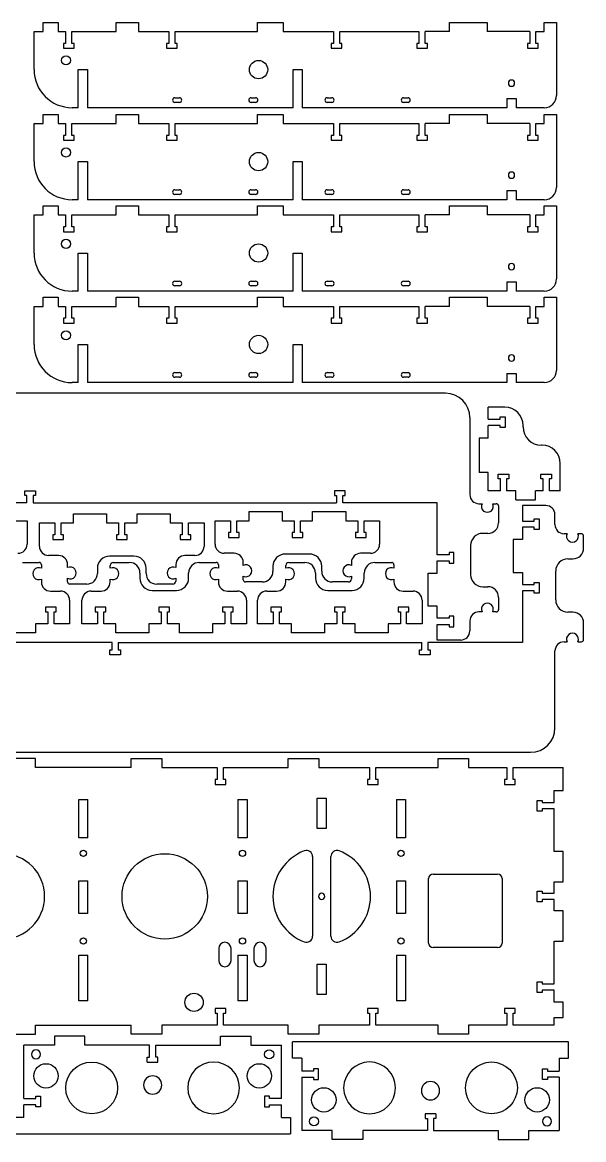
# Model space of a CAD drawing. Header units: millimetres. Extents: x 263 to 1337, y 204 to 952.
# Drawn here: x 969 to 1337, y 214 to 948 of the extents above; entities that cross this region are included whole.
import ezdxf

# ---------------------------------------------------------------- set-up
doc = ezdxf.new("R2010")
doc.units = ezdxf.units.MM
doc.layers.get('0').update_dxf_attribs({"color": 253, "lineweight": 70, "true_color": 0x8faf8f})

msp = doc.modelspace()

# ---------------------------------------------------------------- linework, layer by layer
at = {"color": 38, "lineweight": -3, "true_color": 0x482605}
for p, q in [((982.33, 947.77), (992.08, 947.77)), ((982.33, 941.77), (982.33, 947.77)), ((992.08, 947.77), (992.08, 941.77)), ((1030.18, 947.77), (1044.77, 947.77)), ((1030.18, 941.77), (1030.18, 947.77)), ((1044.77, 947.77), (1044.77, 941.77)), ((1123.05, 947.77), (1139.79, 947.77)), ((1123.05, 941.77), (1123.05, 947.77)), ((1139.79, 947.77), (1139.79, 941.77)), ((1249.02, 947.77), (1273.61, 947.77)), ((1249.02, 941.77), (1249.02, 947.77)), ((1273.61, 947.77), (1273.61, 941.77)), ((1311.17, 947.77), (1319.17, 947.77)), ((1311.17, 941.77), (1311.17, 947.77)), ((1319.17, 947.77), (1319.16, 899.75)), ((976.33, 941.77), (982.33, 941.77)), ((976.33, 916.75), (976.33, 941.77)), ((992.08, 941.77), (997.08, 941.77)), ((997.08, 941.77), (997.08, 933.97)), ((1001.18, 941.77), (1030.18, 941.77)), ((1001.18, 933.97), (1001.18, 941.77)), ((1044.77, 941.77), (1064.77, 941.77)), ((1064.77, 941.77), (1064.77, 933.97)), ((1068.87, 941.77), (1123.05, 941.77)), ((1068.87, 933.97), (1068.87, 941.77)), ((1139.79, 941.77), (1172.85, 941.77)), ((1172.85, 941.77), (1172.85, 933.97)), ((1176.95, 941.77), (1228.92, 941.77)), ((1176.95, 933.97), (1176.95, 941.77)), ((1228.92, 941.77), (1228.92, 933.97)), ((1249.02, 941.77), (1233.02, 941.77)), ((1233.02, 933.97), (1233.02, 941.77)), ((1301.61, 941.77), (1273.61, 941.77)), ((1301.61, 941.77), (1301.61, 933.97)), ((1305.71, 941.77), (1311.17, 941.77)), ((1305.71, 933.97), (1305.71, 941.77)), ((995.63, 933.97), (995.63, 930.77)), ((997.08, 933.97), (995.63, 933.97)), ((1002.63, 933.97), (1001.18, 933.97)), ((1002.63, 930.77), (1002.63, 933.97)), ((1063.32, 933.97), (1063.32, 930.77)), ((1064.77, 933.97), (1063.32, 933.97)), ((1070.32, 933.97), (1068.87, 933.97)), ((1070.32, 930.77), (1070.32, 933.97)), ((1171.4, 933.97), (1171.4, 930.77)), ((1172.85, 933.97), (1171.4, 933.97)), ((1178.4, 933.97), (1176.95, 933.97)), ((1178.4, 930.77), (1178.4, 933.97)), ((1227.47, 933.97), (1227.47, 930.77)), ((1228.92, 933.97), (1227.47, 933.97)), ((1234.47, 933.97), (1233.02, 933.97)), ((1234.47, 930.77), (1234.47, 933.97)), ((1300.16, 933.97), (1300.16, 930.77)), ((1301.61, 933.97), (1300.16, 933.97)), ((1307.16, 933.97), (1305.71, 933.97)), ((1307.16, 930.77), (1307.16, 933.97)), ((995.63, 930.77), (1002.63, 930.77)), ((1063.32, 930.77), (1070.32, 930.77)), ((1171.4, 930.77), (1178.4, 930.77)), ((1227.47, 930.77), (1234.47, 930.77)), ((1300.16, 930.77), (1307.16, 930.77)), ((1005.33, 891.75), (1005.33, 916.77)), ((1005.33, 916.77), (1011.33, 916.77)), ((1011.33, 916.77), (1011.33, 891.75)), ((1146.33, 891.75), (1146.33, 916.77)), ((1146.33, 916.77), (1152.33, 916.77)), ((1152.33, 916.77), (1152.33, 891.75)), ((1068.75, 898.25), (1071.75, 898.25)), ((1071.75, 895.25), (1068.75, 895.25)), ((1118.75, 898.25), (1121.75, 898.25)), ((1121.75, 895.25), (1118.75, 895.25)), ((1168.75, 898.25), (1171.75, 898.25)), ((1171.75, 895.25), (1168.75, 895.25)), ((1218.75, 898.25), (1221.75, 898.25)), ((1221.75, 895.25), (1218.75, 895.25)), ((1286.66, 897.78), (1286.66, 891.75)), ((1286.66, 897.78), (1292.66, 897.78)), ((1292.66, 897.78), (1292.66, 891.75)), ((1005.33, 891.75), (1001.33, 891.75)), ((1146.33, 891.75), (1011.33, 891.75)), ((1286.66, 891.75), (1152.33, 891.75)), ((1311.16, 891.75), (1292.66, 891.75)), ((976.33, 881.36), (982.33, 881.36)), ((976.33, 856.34), (976.33, 881.36)), ((982.33, 887.36), (992.08, 887.36)), ((982.33, 881.36), (982.33, 887.36)), ((992.08, 887.36), (992.08, 881.36)), ((992.08, 881.36), (997.08, 881.36)), ((997.08, 881.36), (997.08, 873.56)), ((1001.18, 881.36), (1030.18, 881.36)), ((1001.18, 873.56), (1001.18, 881.36)), ((1030.18, 887.36), (1044.77, 887.36)), ((1030.18, 881.36), (1030.18, 887.36)), ((1044.77, 887.36), (1044.77, 881.36)), ((1044.77, 881.36), (1064.77, 881.36)), ((1064.77, 881.36), (1064.77, 873.56)), ((1068.87, 881.36), (1123.05, 881.36)), ((1068.87, 873.56), (1068.87, 881.36)), ((1123.05, 887.36), (1139.79, 887.36)), ((1123.05, 881.36), (1123.05, 887.36)), ((1139.79, 887.36), (1139.79, 881.36)), ((1139.79, 881.36), (1172.85, 881.36)), ((1172.85, 881.36), (1172.85, 873.56)), ((1176.95, 881.36), (1228.92, 881.36)), ((1176.95, 873.56), (1176.95, 881.36)), ((1228.92, 881.36), (1228.92, 873.56)), ((1249.02, 881.36), (1233.02, 881.36)), ((1233.02, 873.56), (1233.02, 881.36)), ((1249.02, 887.36), (1273.61, 887.36)), ((1249.02, 881.36), (1249.02, 887.36)), ((1273.61, 887.36), (1273.61, 881.36)), ((1301.61, 881.36), (1273.61, 881.36)), ((1301.61, 881.36), (1301.61, 873.56)), ((1305.71, 881.36), (1311.17, 881.36)), ((1305.71, 873.56), (1305.71, 881.36)), ((1311.17, 887.36), (1319.17, 887.36)), ((1311.17, 881.36), (1311.17, 887.36)), ((1319.17, 887.36), (1319.16, 839.34)), ((995.63, 873.56), (995.63, 870.36)), ((997.08, 873.56), (995.63, 873.56)), ((1002.63, 873.56), (1001.18, 873.56)), ((1002.63, 870.36), (1002.63, 873.56)), ((1063.32, 873.56), (1063.32, 870.36)), ((1064.77, 873.56), (1063.32, 873.56)), ((1070.32, 873.56), (1068.87, 873.56)), ((1070.32, 870.36), (1070.32, 873.56)), ((1171.4, 873.56), (1171.4, 870.36)), ((1172.85, 873.56), (1171.4, 873.56)), ((1178.4, 873.56), (1176.95, 873.56)), ((1178.4, 870.36), (1178.4, 873.56)), ((1227.47, 873.56), (1227.47, 870.36)), ((1228.92, 873.56), (1227.47, 873.56)), ((1234.47, 873.56), (1233.02, 873.56)), ((1234.47, 870.36), (1234.47, 873.56)), ((1300.16, 873.56), (1300.16, 870.36)), ((1301.61, 873.56), (1300.16, 873.56)), ((1307.16, 873.56), (1305.71, 873.56)), ((1307.16, 870.36), (1307.16, 873.56)), ((995.63, 870.36), (1002.63, 870.36)), ((1063.32, 870.36), (1070.32, 870.36)), ((1171.4, 870.36), (1178.4, 870.36)), ((1227.47, 870.36), (1234.47, 870.36)), ((1300.16, 870.36), (1307.16, 870.36)), ((1005.33, 831.34), (1005.33, 856.35)), ((1005.33, 856.35), (1011.33, 856.35)), ((1011.33, 856.35), (1011.33, 831.34)), ((1146.33, 831.34), (1146.33, 856.35)), ((1146.33, 856.35), (1152.33, 856.35)), ((1152.33, 856.35), (1152.33, 831.34)), ((1068.75, 837.84), (1071.75, 837.84)), ((1118.75, 837.84), (1121.75, 837.84)), ((1168.75, 837.84), (1171.75, 837.84)), ((1218.75, 837.84), (1221.75, 837.84)), ((1286.66, 837.36), (1286.66, 831.34)), ((1286.66, 837.36), (1292.66, 837.36)), ((1292.66, 837.36), (1292.66, 831.34)), ((1005.33, 831.34), (1001.33, 831.34)), ((1146.33, 831.34), (1011.33, 831.34)), ((1071.75, 834.84), (1068.75, 834.84)), ((1121.75, 834.84), (1118.75, 834.84)), ((1286.66, 831.34), (1152.33, 831.34)), ((1171.75, 834.84), (1168.75, 834.84)), ((1221.75, 834.84), (1218.75, 834.84)), ((1311.16, 831.34), (1292.66, 831.34)), ((982.33, 827.34), (992.08, 827.34)), ((982.33, 821.34), (982.33, 827.34)), ((992.08, 827.34), (992.08, 821.34)), ((1030.18, 827.34), (1044.77, 827.34)), ((1030.18, 821.34), (1030.18, 827.34)), ((1044.77, 827.34), (1044.77, 821.34)), ((1123.05, 827.34), (1139.79, 827.34)), ((1123.05, 821.34), (1123.05, 827.34)), ((1139.79, 827.34), (1139.79, 821.34)), ((1249.02, 827.34), (1273.61, 827.34)), ((1249.02, 821.34), (1249.02, 827.34)), ((1273.61, 827.34), (1273.61, 821.34)), ((1311.17, 827.34), (1319.17, 827.34)), ((1311.17, 821.34), (1311.17, 827.34)), ((1319.17, 827.34), (1319.16, 779.32)), ((976.33, 821.34), (982.33, 821.34)), ((976.33, 796.32), (976.33, 821.34)), ((992.08, 821.34), (997.08, 821.34)), ((997.08, 821.34), (997.08, 813.54)), ((1001.18, 821.34), (1030.18, 821.34)), ((1001.18, 813.54), (1001.18, 821.34)), ((1044.77, 821.34), (1064.77, 821.34)), ((1064.77, 821.34), (1064.77, 813.54)), ((1068.87, 821.34), (1123.05, 821.34)), ((1068.87, 813.54), (1068.87, 821.34)), ((1139.79, 821.34), (1172.85, 821.34)), ((1172.85, 821.34), (1172.85, 813.54)), ((1176.95, 821.34), (1228.92, 821.34)), ((1176.95, 813.54), (1176.95, 821.34)), ((1228.92, 821.34), (1228.92, 813.54)), ((1249.02, 821.34), (1233.02, 821.34)), ((1233.02, 813.54), (1233.02, 821.34)), ((1301.61, 821.34), (1273.61, 821.34)), ((1301.61, 821.34), (1301.61, 813.54)), ((1305.71, 821.34), (1311.17, 821.34)), ((1305.71, 813.54), (1305.71, 821.34)), ((995.63, 813.54), (995.63, 810.34)), ((997.08, 813.54), (995.63, 813.54)), ((995.63, 810.34), (1002.63, 810.34)), ((1002.63, 813.54), (1001.18, 813.54)), ((1002.63, 810.34), (1002.63, 813.54)), ((1063.32, 813.54), (1063.32, 810.34)), ((1064.77, 813.54), (1063.32, 813.54)), ((1063.32, 810.34), (1070.32, 810.34)), ((1070.32, 813.54), (1068.87, 813.54)), ((1070.32, 810.34), (1070.32, 813.54)), ((1171.4, 813.54), (1171.4, 810.34)), ((1172.85, 813.54), (1171.4, 813.54)), ((1171.4, 810.34), (1178.4, 810.34)), ((1178.4, 813.54), (1176.95, 813.54)), ((1178.4, 810.34), (1178.4, 813.54)), ((1227.47, 813.54), (1227.47, 810.34)), ((1228.92, 813.54), (1227.47, 813.54)), ((1227.47, 810.34), (1234.47, 810.34)), ((1234.47, 813.54), (1233.02, 813.54)), ((1234.47, 810.34), (1234.47, 813.54)), ((1300.16, 813.54), (1300.16, 810.34)), ((1301.61, 813.54), (1300.16, 813.54)), ((1300.16, 810.34), (1307.16, 810.34)), ((1307.16, 813.54), (1305.71, 813.54)), ((1307.16, 810.34), (1307.16, 813.54)), ((1005.33, 771.32), (1005.33, 796.33)), ((1005.33, 796.33), (1011.33, 796.33)), ((1011.33, 796.33), (1011.33, 771.32)), ((1146.33, 771.32), (1146.33, 796.33)), ((1146.33, 796.33), (1152.33, 796.33)), ((1152.33, 796.33), (1152.33, 771.32)), ((1068.75, 777.82), (1071.75, 777.82)), ((1118.75, 777.82), (1121.75, 777.82)), ((1168.75, 777.82), (1171.75, 777.82)), ((1218.75, 777.82), (1221.75, 777.82)), ((1005.33, 771.32), (1001.33, 771.32)), ((1146.33, 771.32), (1011.33, 771.32)), ((1071.75, 774.82), (1068.75, 774.82)), ((1121.75, 774.82), (1118.75, 774.82)), ((1286.66, 771.32), (1152.33, 771.32)), ((1171.75, 774.82), (1168.75, 774.82)), ((1221.75, 774.82), (1218.75, 774.82)), ((1286.66, 777.34), (1286.66, 771.32)), ((1286.66, 777.34), (1292.66, 777.34)), ((1292.66, 777.34), (1292.66, 771.32)), ((1311.16, 771.32), (1292.66, 771.32)), ((982.33, 767.32), (992.08, 767.32)), ((982.33, 761.32), (982.33, 767.32)), ((992.08, 767.32), (992.08, 761.32)), ((1030.18, 767.32), (1044.77, 767.32)), ((1030.18, 761.32), (1030.18, 767.32)), ((1044.77, 767.32), (1044.77, 761.32)), ((1123.05, 767.32), (1139.79, 767.32)), ((1123.05, 761.32), (1123.05, 767.32)), ((1139.79, 767.32), (1139.79, 761.32)), ((1249.02, 767.32), (1273.61, 767.32)), ((1249.02, 761.32), (1249.02, 767.32)), ((1273.61, 767.32), (1273.61, 761.32)), ((1311.17, 767.32), (1319.17, 767.32)), ((1311.17, 761.32), (1311.17, 767.32)), ((1319.17, 767.32), (1319.16, 719.3)), ((976.33, 761.32), (982.33, 761.32)), ((976.33, 736.3), (976.33, 761.32)), ((992.08, 761.32), (997.08, 761.32)), ((997.08, 761.32), (997.08, 753.52)), ((1001.18, 761.32), (1030.18, 761.32)), ((1001.18, 753.52), (1001.18, 761.32)), ((1044.77, 761.32), (1064.77, 761.32)), ((1064.77, 761.32), (1064.77, 753.52)), ((1068.87, 761.32), (1123.05, 761.32)), ((1068.87, 753.52), (1068.87, 761.32)), ((1139.79, 761.32), (1172.85, 761.32)), ((1172.85, 761.32), (1172.85, 753.52)), ((1176.95, 761.32), (1228.92, 761.32)), ((1176.95, 753.52), (1176.95, 761.32)), ((1228.92, 761.32), (1228.92, 753.52)), ((1249.02, 761.32), (1233.02, 761.32)), ((1233.02, 753.52), (1233.02, 761.32)), ((1301.61, 761.32), (1273.61, 761.32)), ((1301.61, 761.32), (1301.61, 753.52)), ((1305.71, 761.32), (1311.17, 761.32)), ((1305.71, 753.52), (1305.71, 761.32)), ((995.63, 753.52), (995.63, 750.32)), ((997.08, 753.52), (995.63, 753.52)), ((995.63, 750.32), (1002.63, 750.32)), ((1002.63, 753.52), (1001.18, 753.52)), ((1002.63, 750.32), (1002.63, 753.52)), ((1063.32, 753.52), (1063.32, 750.32)), ((1064.77, 753.52), (1063.32, 753.52)), ((1063.32, 750.32), (1070.32, 750.32)), ((1070.32, 753.52), (1068.87, 753.52)), ((1070.32, 750.32), (1070.32, 753.52)), ((1171.4, 753.52), (1171.4, 750.32)), ((1172.85, 753.52), (1171.4, 753.52)), ((1171.4, 750.32), (1178.4, 750.32)), ((1178.4, 753.52), (1176.95, 753.52)), ((1178.4, 750.32), (1178.4, 753.52)), ((1227.47, 753.52), (1227.47, 750.32)), ((1228.92, 753.52), (1227.47, 753.52)), ((1227.47, 750.32), (1234.47, 750.32)), ((1234.47, 753.52), (1233.02, 753.52)), ((1234.47, 750.32), (1234.47, 753.52)), ((1300.16, 753.52), (1300.16, 750.32)), ((1301.61, 753.52), (1300.16, 753.52)), ((1300.16, 750.32), (1307.16, 750.32)), ((1307.16, 753.52), (1305.71, 753.52)), ((1307.16, 750.32), (1307.16, 753.52)), ((1005.33, 711.3), (1005.33, 736.31)), ((1005.33, 736.31), (1011.33, 736.31)), ((1011.33, 736.31), (1011.33, 711.3)), ((1146.33, 711.3), (1146.33, 736.31)), ((1146.33, 736.31), (1152.33, 736.31)), ((1152.33, 736.31), (1152.33, 711.3)), ((1068.75, 717.8), (1071.75, 717.8)), ((1071.75, 714.8), (1068.75, 714.8)), ((1118.75, 717.8), (1121.75, 717.8)), ((1121.75, 714.8), (1118.75, 714.8)), ((1168.75, 717.8), (1171.75, 717.8)), ((1171.75, 714.8), (1168.75, 714.8)), ((1218.75, 717.8), (1221.75, 717.8)), ((1221.75, 714.8), (1218.75, 714.8)), ((1286.66, 717.33), (1286.66, 711.3)), ((1286.66, 717.33), (1292.66, 717.33)), ((1292.66, 717.33), (1292.66, 711.3)), ((1005.33, 711.3), (1001.33, 711.3)), ((1146.33, 711.3), (1011.33, 711.3)), ((1286.66, 711.3), (1152.33, 711.3)), ((1311.16, 711.3), (1292.66, 711.3)), ((1285.24, 695.2), (1274.41, 695.2)), ((1274.41, 687.25), (1274.41, 695.2)), ((1274.41, 687.25), (1282.21, 687.25)), ((1282.21, 683.15), (1274.41, 683.15)), ((1274.41, 674.77), (1274.41, 683.15)), ((1282.21, 687.25), (1282.21, 688.7)), ((1282.21, 688.7), (1285.41, 688.7)), ((1282.21, 681.7), (1282.21, 683.15)), ((1285.41, 688.7), (1285.41, 681.7)), ((1297.24, 682.2), (1297.24, 683.2)), ((1285.41, 681.7), (1282.21, 681.7)), ((1274.41, 674.77), (1268.41, 674.77)), ((1268.41, 674.77), (1268.41, 652.2)), ((1309.69, 670.2), (1309.24, 670.2)), ((1321.69, 640.2), (1321.69, 658.2)), ((1274.41, 652.2), (1268.41, 652.2)), ((1274.41, 640.2), (1274.41, 652.2)), ((1280.91, 648), (1280.91, 651.2)), ((1280.91, 651.2), (1287.91, 651.2)), ((1282.36, 648), (1280.91, 648)), ((1282.36, 640.2), (1282.36, 648)), ((1287.91, 648), (1286.46, 648)), ((1286.46, 648), (1286.46, 640.2)), ((1287.91, 651.2), (1287.91, 648)), ((1308.91, 648), (1308.91, 651.2)), ((1308.91, 651.2), (1315.91, 651.2)), ((1310.36, 648), (1308.91, 648)), ((1310.36, 640.2), (1310.36, 648)), ((1315.91, 648), (1314.46, 648)), ((1314.46, 648), (1314.46, 640.2)), ((1315.91, 651.2), (1315.91, 648)), ((1282.36, 640.2), (1274.41, 640.2)), ((1292.46, 640.2), (1286.46, 640.2)), ((1292.46, 634.2), (1292.46, 640.2)), ((1305.36, 634.2), (1305.36, 640.2)), ((1310.36, 640.2), (1305.36, 640.2)), ((1321.69, 640.2), (1314.46, 640.2)), ((1292.46, 634.2), (1305.36, 634.2)), ((1002.17, 625.2), (1023.84, 625.2)), ((1002.17, 619.2), (1002.17, 625.2)), ((1023.84, 625.2), (1023.84, 619.2)), ((1043.94, 625.2), (1065.61, 625.2)), ((1043.94, 619.2), (1043.94, 625.2)), ((1065.61, 625.2), (1065.61, 619.2)), ((1117.4, 626.63), (1139.07, 626.63)), ((1117.4, 620.63), (1117.4, 626.63)), ((1139.07, 626.63), (1139.07, 620.63)), ((1159.17, 626.63), (1180.84, 626.63)), ((1159.17, 620.63), (1159.17, 626.63)), ((1180.84, 626.63), (1180.84, 620.63)), ((961.58, 620.63), (971.76, 620.63)), ((971.76, 620.63), (971.76, 605.2)), ((979.89, 619.2), (990.07, 619.2)), ((979.89, 603.77), (979.89, 619.2)), ((990.07, 619.2), (990.07, 611.4)), ((994.17, 619.2), (1002.17, 619.2)), ((994.17, 611.4), (994.17, 619.2)), ((1023.84, 619.2), (1031.84, 619.2)), ((1031.84, 619.2), (1031.84, 611.4)), ((1035.94, 619.2), (1043.94, 619.2)), ((1035.94, 611.4), (1035.94, 619.2)), ((1065.61, 619.2), (1073.61, 619.2)), ((1073.61, 619.2), (1073.61, 611.4)), ((1077.71, 619.2), (1087.89, 619.2)), ((1077.71, 611.4), (1077.71, 619.2)), ((1087.89, 619.2), (1087.89, 603.77)), ((1095.12, 620.63), (1105.3, 620.63)), ((1095.12, 605.2), (1095.12, 620.63)), ((1105.3, 620.63), (1105.3, 612.83)), ((1109.4, 620.63), (1117.4, 620.63)), ((1109.4, 612.83), (1109.4, 620.63)), ((1139.07, 620.63), (1147.07, 620.63)), ((1147.07, 620.63), (1147.07, 612.83)), ((1151.17, 620.63), (1159.17, 620.63)), ((1151.17, 612.83), (1151.17, 620.63)), ((1180.84, 620.63), (1188.84, 620.63)), ((1188.84, 620.63), (1188.84, 612.83)), ((1192.94, 620.63), (1203.12, 620.63)), ((1192.94, 612.83), (1192.94, 620.63)), ((1203.12, 620.63), (1203.12, 605.2)), ((988.62, 611.4), (988.62, 608.2)), ((990.07, 611.4), (988.62, 611.4)), ((995.62, 611.4), (994.17, 611.4)), ((995.62, 608.2), (995.62, 611.4)), ((1030.39, 611.4), (1030.39, 608.2)), ((1031.84, 611.4), (1030.39, 611.4)), ((1037.39, 611.4), (1035.94, 611.4)), ((1037.39, 608.2), (1037.39, 611.4)), ((1072.16, 611.4), (1072.16, 608.2)), ((1073.61, 611.4), (1072.16, 611.4)), ((1079.16, 611.4), (1077.71, 611.4)), ((1079.16, 608.2), (1079.16, 611.4)), ((1103.85, 612.83), (1103.85, 609.63)), ((1105.3, 612.83), (1103.85, 612.83)), ((1103.85, 609.63), (1110.85, 609.63)), ((1110.85, 612.83), (1109.4, 612.83)), ((1110.85, 609.63), (1110.85, 612.83)), ((1145.62, 612.83), (1145.62, 609.63)), ((1147.07, 612.83), (1145.62, 612.83)), ((1145.62, 609.63), (1152.62, 609.63)), ((1152.62, 612.83), (1151.17, 612.83)), ((1152.62, 609.63), (1152.62, 612.83)), ((1187.39, 612.83), (1187.39, 609.63)), ((1188.84, 612.83), (1187.39, 612.83)), ((1187.39, 609.63), (1194.39, 609.63)), ((1194.39, 612.83), (1192.94, 612.83)), ((1194.39, 609.63), (1194.39, 612.83)), ((988.62, 608.2), (995.62, 608.2)), ((1030.39, 608.2), (1037.39, 608.2)), ((1072.16, 608.2), (1079.16, 608.2)), ((992.39, 597.77), (985.89, 597.77)), ((1041.89, 597.27), (1025.89, 597.27)), ((1081.89, 597.77), (1075.39, 597.77)), ((1107.62, 599.2), (1101.12, 599.2)), ((1157.12, 598.7), (1141.12, 598.7)), ((1197.12, 599.2), (1190.62, 599.2)), ((968.66, 593.19), (979.66, 593.19)), ((981.16, 591.69), (981.16, 589.35)), ((998.39, 589.81), (998.39, 591.77)), ((1017.89, 589.27), (1017.89, 585.95)), ((1026.29, 589.35), (1026.29, 591.19)), ((1028.29, 593.19), (1038.79, 593.19)), ((1049.89, 585.95), (1049.89, 589.27)), ((1069.39, 591.77), (1069.39, 589.81)), ((1084.79, 593.19), (1095.79, 593.19)), ((1097.29, 591.69), (1097.29, 589.35)), ((1113.62, 591.24), (1113.62, 593.2)), ((1133.12, 590.7), (1133.12, 587.38)), ((1141.52, 589.35), (1141.52, 591.19)), ((1143.52, 593.19), (1154.02, 593.19)), ((1165.12, 587.38), (1165.12, 590.7)), ((1184.62, 593.2), (1184.62, 591.24)), ((1200.02, 593.19), (1211.02, 593.19)), ((1212.52, 591.69), (1212.52, 589.35)), ((981.16, 582.32), (981.16, 580.37)), ((998.39, 580.45), (998.39, 582.78)), ((1026.29, 580.37), (1026.29, 582.32)), ((1045.79, 586.19), (1045.79, 582.87)), ((1069.39, 582.78), (1069.39, 580.95)), ((1077.79, 582.87), (1077.79, 586.19)), ((1097.29, 582.32), (1097.29, 580.37)), ((1113.62, 581.88), (1113.62, 584.21)), ((1126.12, 580.38), (1115.12, 580.38)), ((1141.52, 580.37), (1141.52, 582.32)), ((1161.02, 586.19), (1161.02, 582.87)), ((1182.62, 580.38), (1172.12, 580.38)), ((1184.62, 584.21), (1184.62, 582.38)), ((1193.02, 582.87), (1193.02, 586.19)), ((1212.52, 582.32), (1212.52, 580.37)), ((987.16, 574.37), (993.66, 574.37)), ((1010.89, 578.95), (999.89, 578.95)), ((1013.79, 574.37), (1020.29, 574.37)), ((1053.79, 574.87), (1069.79, 574.87)), ((1067.39, 578.95), (1056.89, 578.95)), ((1103.29, 574.37), (1109.79, 574.37)), ((1129.02, 574.37), (1135.52, 574.37)), ((1169.02, 574.87), (1185.02, 574.87)), ((1218.52, 574.37), (1225.02, 574.37)), ((999.66, 568.37), (999.66, 552.94)), ((1007.79, 552.94), (1007.79, 568.37)), ((1115.79, 568.37), (1115.79, 552.94)), ((1123.02, 552.94), (1123.02, 568.37)), ((1231.02, 568.37), (1231.02, 552.94)), ((983.93, 563.94), (983.93, 560.74)), ((990.93, 563.94), (983.93, 563.94)), ((983.93, 560.74), (985.38, 560.74)), ((985.38, 560.74), (985.38, 552.94)), ((989.48, 560.74), (990.93, 560.74)), ((989.48, 552.94), (989.48, 560.74)), ((990.93, 560.74), (990.93, 563.94)), ((1016.52, 563.94), (1016.52, 560.74)), ((1023.52, 563.94), (1016.52, 563.94)), ((1016.52, 560.74), (1017.97, 560.74)), ((1017.97, 560.74), (1017.97, 552.94)), ((1022.07, 560.74), (1023.52, 560.74)), ((1022.07, 552.94), (1022.07, 560.74)), ((1023.52, 560.74), (1023.52, 563.94)), ((1058.29, 563.94), (1058.29, 560.74)), ((1065.29, 563.94), (1058.29, 563.94)), ((1058.29, 560.74), (1059.74, 560.74)), ((1059.74, 560.74), (1059.74, 552.94)), ((1063.84, 560.74), (1065.29, 560.74)), ((1063.84, 552.94), (1063.84, 560.74)), ((1065.29, 560.74), (1065.29, 563.94)), ((1100.06, 563.94), (1100.06, 560.74)), ((1107.06, 563.94), (1100.06, 563.94)), ((1100.06, 560.74), (1101.51, 560.74)), ((1101.51, 560.74), (1101.51, 552.94)), ((1105.61, 560.74), (1107.06, 560.74)), ((1105.61, 552.94), (1105.61, 560.74)), ((1107.06, 560.74), (1107.06, 563.94)), ((1131.75, 563.94), (1131.75, 560.74)), ((1138.75, 563.94), (1131.75, 563.94)), ((1131.75, 560.74), (1133.2, 560.74)), ((1133.2, 560.74), (1133.2, 552.94)), ((1137.3, 560.74), (1138.75, 560.74)), ((1137.3, 552.94), (1137.3, 560.74)), ((1138.75, 560.74), (1138.75, 563.94)), ((1173.52, 563.94), (1173.52, 560.74)), ((1180.52, 563.94), (1173.52, 563.94)), ((1173.52, 560.74), (1174.97, 560.74)), ((1174.97, 560.74), (1174.97, 552.94)), ((1179.07, 560.74), (1180.52, 560.74)), ((1179.07, 552.94), (1179.07, 560.74)), ((1180.52, 560.74), (1180.52, 563.94)), ((1215.29, 563.94), (1215.29, 560.74)), ((1222.29, 563.94), (1215.29, 563.94)), ((1215.29, 560.74), (1216.74, 560.74)), ((1216.74, 560.74), (1216.74, 552.94)), ((1220.84, 560.74), (1222.29, 560.74)), ((1220.84, 552.94), (1220.84, 560.74)), ((1222.29, 560.74), (1222.29, 563.94)), ((977.38, 552.94), (977.38, 546.94)), ((985.38, 552.94), (977.38, 552.94)), ((999.66, 552.94), (989.48, 552.94)), ((1017.97, 552.94), (1007.79, 552.94)), ((1030.07, 552.94), (1022.07, 552.94)), ((1030.07, 546.94), (1030.07, 552.94)), ((1051.74, 552.94), (1051.74, 546.94)), ((1059.74, 552.94), (1051.74, 552.94)), ((1071.84, 552.94), (1063.84, 552.94)), ((1071.84, 546.94), (1071.84, 552.94)), ((1093.51, 552.94), (1093.51, 546.94)), ((1101.51, 552.94), (1093.51, 552.94)), ((1115.79, 552.94), (1105.61, 552.94)), ((1133.2, 552.94), (1123.02, 552.94)), ((1145.3, 552.94), (1137.3, 552.94)), ((1145.3, 546.94), (1145.3, 552.94)), ((1166.97, 552.94), (1166.97, 546.94)), ((1174.97, 552.94), (1166.97, 552.94)), ((1187.07, 552.94), (1179.07, 552.94)), ((1187.07, 546.94), (1187.07, 552.94)), ((1208.74, 552.94), (1208.74, 546.94)), ((1216.74, 552.94), (1208.74, 552.94)), ((1231.02, 552.94), (1220.84, 552.94)), ((977.38, 546.94), (955.71, 546.94)), ((1051.74, 546.94), (1030.07, 546.94)), ((1093.51, 546.94), (1071.84, 546.94)), ((1166.97, 546.94), (1145.3, 546.94)), ((1208.74, 546.94), (1187.07, 546.94)), ((989.65, 282.24), (989.65, 276.24)), ((1009.65, 282.24), (989.65, 282.24)), ((1009.65, 276.24), (1009.65, 282.24)), ((1098.65, 282.24), (1118.65, 282.24)), ((1098.65, 276.24), (1098.65, 282.24)), ((1118.65, 282.24), (1118.65, 276.24)), ((989.65, 276.24), (969.65, 276.24)), ((969.65, 241.31), (969.65, 276.24)), ((1052.1, 276.24), (1009.65, 276.24)), ((1052.1, 268.44), (1052.1, 276.24)), ((1056.2, 276.24), (1098.65, 276.24)), ((1056.2, 268.44), (1056.2, 276.24)), ((1118.65, 276.24), (1138.65, 276.24)), ((1138.65, 241.31), (1138.65, 276.24)), ((1327, 278.48), (1146, 278.48)), ((1146, 267.75), (1146, 278.48)), ((1327, 267.75), (1327, 278.48)), ((1050.65, 265.24), (1050.65, 268.44)), ((1050.65, 268.44), (1052.1, 268.44)), ((1050.65, 265.24), (1057.65, 265.24)), ((1057.65, 268.44), (1056.2, 268.44)), ((1057.65, 265.24), (1057.65, 268.44)), ((1152, 267.75), (1146, 267.75)), ((1152, 267.75), (1152, 259.3)), ((1321, 267.75), (1327, 267.75)), ((1321, 267.75), (1321, 259.3)), ((1159.8, 259.3), (1152, 259.3)), ((1159.8, 260.75), (1159.8, 259.3)), ((1163, 260.75), (1159.8, 260.75)), ((1163, 253.75), (1163, 260.75)), ((1310, 260.75), (1313.2, 260.75)), ((1310, 253.75), (1310, 260.75)), ((1313.2, 260.75), (1313.2, 259.3)), ((1313.2, 259.3), (1321, 259.3)), ((1152, 255.2), (1159.8, 255.2)), ((1152, 255.2), (1152, 220.27)), ((1159.8, 255.2), (1159.8, 253.75)), ((1159.8, 253.75), (1163, 253.75)), ((1313.2, 253.75), (1310, 253.75)), ((1313.2, 255.2), (1313.2, 253.75)), ((1321, 255.2), (1313.2, 255.2)), ((1321, 255.2), (1321, 220.27)), ((977.45, 242.76), (980.65, 242.76)), ((977.45, 241.31), (977.45, 242.76)), ((980.65, 242.76), (980.65, 235.76)), ((1127.65, 242.76), (1127.65, 235.76)), ((1130.85, 242.76), (1127.65, 242.76)), ((1130.85, 241.31), (1130.85, 242.76)), ((969.65, 241.31), (977.45, 241.31)), ((977.45, 237.21), (969.65, 237.21)), ((969.65, 228.76), (969.65, 237.21)), ((977.45, 235.76), (977.45, 237.21)), ((980.65, 235.76), (977.45, 235.76)), ((1127.65, 235.76), (1130.85, 235.76)), ((1138.65, 241.31), (1130.85, 241.31)), ((1130.85, 237.21), (1138.65, 237.21)), ((1130.85, 235.76), (1130.85, 237.21)), ((1138.65, 228.76), (1138.65, 237.21)), ((969.65, 228.76), (963.65, 228.76)), ((1138.65, 228.76), (1144.65, 228.76)), ((1144.65, 228.76), (1144.65, 218.03)), ((1233, 231.27), (1233, 228.07)), ((1240, 231.27), (1233, 231.27)), ((1233, 228.07), (1234.45, 228.07)), ((1234.45, 228.07), (1234.45, 220.27)), ((1240, 228.07), (1238.55, 228.07)), ((1238.55, 228.07), (1238.55, 220.27)), ((1240, 231.27), (1240, 228.07)), ((1172, 220.27), (1152, 220.27)), ((1172, 214.27), (1172, 220.27)), ((1192, 220.27), (1192, 214.27)), ((1234.45, 220.27), (1192, 220.27)), ((1238.55, 220.27), (1281, 220.27)), ((1281, 220.27), (1281, 214.27)), ((1301, 214.27), (1301, 220.27)), ((1301, 220.27), (1321, 220.27)), ((963.65, 218.03), (1144.65, 218.03)), ((1192, 214.27), (1172, 214.27)), ((1281, 214.27), (1301, 214.27))]:
    msp.add_line(p, q, dxfattribs=at)
at = {"color": 58, "lineweight": -3, "true_color": 0x484805}
for p, q in [((1246.32, 704.26), (701.1, 704.26)), ((1262.32, 688.26), (1262.32, 637.76)), ((970.21, 639.16), (970.21, 640.26)), ((970.21, 640.26), (977.21, 640.26)), ((970.21, 637.06), (970.21, 639.16)), ((977.21, 640.26), (977.21, 637.06)), ((1173.41, 640.26), (1173.41, 637.06)), ((1180.41, 640.26), (1173.41, 640.26)), ((1180.41, 637.06), (1180.41, 640.26)), ((971.66, 632.26), (772.56, 632.26)), ((971.66, 637.06), (970.21, 637.06)), ((971.66, 632.26), (971.66, 637.06)), ((977.21, 637.06), (975.76, 637.06)), ((975.76, 637.06), (975.76, 632.26)), ((975.76, 632.26), (1174.86, 632.26)), ((1173.41, 637.06), (1174.86, 637.06)), ((1174.86, 637.06), (1174.86, 632.26)), ((1178.96, 637.06), (1180.41, 637.06)), ((1178.96, 632.26), (1178.96, 637.06)), ((1240.92, 632.26), (1178.96, 632.26)), ((1240.92, 598.31), (1240.92, 632.26)), ((1268.32, 631.76), (1270.3, 631.76)), ((1277.33, 631.76), (1279.64, 631.76)), ((1281.14, 630.26), (1281.14, 619.29)), ((1312.18, 630.58), (1296.78, 630.58)), ((1296.78, 630.58), (1296.78, 620.4)), ((1318.18, 618.08), (1318.18, 624.58)), ((1296.78, 620.4), (1304.58, 620.4)), ((1304.58, 616.3), (1296.78, 616.3)), ((1296.78, 616.3), (1296.78, 608.3)), ((1304.58, 620.4), (1304.58, 621.85)), ((1304.58, 621.85), (1307.78, 621.85)), ((1304.58, 614.85), (1304.58, 616.3)), ((1307.78, 621.85), (1307.78, 614.85)), ((1274.14, 612.29), (1270.81, 612.29)), ((1307.78, 614.85), (1304.58, 614.85)), ((1326.16, 612.08), (1324.18, 612.08)), ((1335.5, 612.08), (1333.2, 612.08)), ((1337, 602.58), (1337, 610.58)), ((1262.81, 604.29), (1262.81, 585.26)), ((1296.78, 608.3), (1290.78, 608.3)), ((1290.78, 608.3), (1290.78, 586.63)), ((1240.91, 594.21), (1248.71, 594.21)), ((1240.91, 586.21), (1240.91, 594.21)), ((1248.71, 598.31), (1240.92, 598.31)), ((1248.71, 599.76), (1248.71, 598.31)), ((1251.91, 599.76), (1248.71, 599.76)), ((1248.71, 594.21), (1248.71, 592.76)), ((1251.91, 592.76), (1251.91, 599.76)), ((1326.68, 595.58), (1330, 595.58)), ((1248.71, 592.76), (1251.91, 592.76)), ((1318.68, 568.55), (1318.68, 587.58)), ((1234.91, 586.21), (1240.91, 586.21)), ((1234.91, 564.54), (1234.91, 586.21)), ((1290.78, 586.63), (1296.78, 586.63)), ((1296.78, 586.63), (1296.78, 578.63)), ((1304.58, 578.63), (1304.58, 580.08)), ((1304.58, 580.08), (1307.78, 580.08)), ((1307.78, 580.08), (1307.78, 573.08)), ((1270.81, 577.26), (1274.14, 577.26)), ((1296.78, 578.63), (1304.58, 578.63)), ((1304.58, 574.53), (1296.78, 574.53)), ((1296.78, 574.53), (1296.78, 540.58)), ((1304.58, 573.08), (1304.58, 574.53)), ((1307.78, 573.08), (1304.58, 573.08)), ((1281.14, 570.26), (1281.14, 562.26)), ((1240.91, 564.54), (1234.91, 564.54)), ((1240.91, 556.54), (1240.91, 564.54)), ((1248.71, 557.99), (1248.71, 556.54)), ((1251.91, 557.99), (1248.71, 557.99)), ((1251.91, 550.99), (1251.91, 557.99)), ((1270.3, 560.76), (1268.32, 560.76)), ((1279.64, 560.76), (1277.33, 560.76)), ((1330, 560.55), (1326.68, 560.55)), ((1248.71, 556.54), (1240.91, 556.54)), ((1240.91, 552.44), (1248.71, 552.44)), ((1240.91, 542.26), (1240.91, 552.44)), ((1248.71, 552.44), (1248.71, 550.99)), ((1248.71, 550.99), (1251.91, 550.99)), ((1262.32, 554.76), (1262.32, 548.26)), ((1337, 542.58), (1337, 553.55)), ((1027.52, 540.58), (828.42, 540.58)), ((1026.07, 532.58), (1026.07, 535.78)), ((1026.07, 535.78), (1027.52, 535.78)), ((1027.52, 535.78), (1027.52, 540.58)), ((1031.62, 540.58), (1230.72, 540.58)), ((1031.62, 540.58), (1031.62, 535.78)), ((1031.62, 535.78), (1033.07, 535.78)), ((1033.07, 535.78), (1033.07, 533.68)), ((1229.27, 532.58), (1229.27, 535.78)), ((1229.27, 535.78), (1230.72, 535.78)), ((1230.72, 535.78), (1230.72, 540.58)), ((1296.78, 540.58), (1234.82, 540.58)), ((1234.82, 540.58), (1234.82, 535.78)), ((1234.82, 535.78), (1236.27, 535.78)), ((1236.27, 535.78), (1236.27, 532.58)), ((1256.32, 542.26), (1240.91, 542.26)), ((1324.18, 541.08), (1326.16, 541.08)), ((1333.2, 541.08), (1335.5, 541.08)), ((1033.07, 532.58), (1026.07, 532.58)), ((1033.07, 533.68), (1033.07, 532.58)), ((1236.27, 532.58), (1229.27, 532.58)), ((1318.18, 484.58), (1318.18, 535.08)), ((756.96, 468.58), (1302.18, 468.58)), ((977.3, 464.48), (957.3, 464.48)), ((977.3, 458.48), (977.3, 464.48)), ((1040.1, 464.48), (1060.1, 464.48)), ((1040.1, 458.48), (1040.1, 464.48)), ((1060.1, 464.48), (1060.1, 458.48)), ((1143.12, 464.48), (1163.12, 464.48)), ((1143.12, 458.48), (1143.12, 464.48)), ((1163.12, 464.48), (1163.12, 458.48)), ((1241.54, 464.48), (1261.54, 464.48)), ((1241.54, 458.48), (1241.54, 464.48)), ((1261.54, 464.48), (1261.54, 458.48)), ((1040.1, 458.48), (977.3, 458.48)), ((1060.1, 458.48), (1096.55, 458.48)), ((1096.55, 458.48), (1096.55, 450.68)), ((1100.65, 458.48), (1143.12, 458.48)), ((1100.65, 450.68), (1100.65, 458.48)), ((1163.12, 458.48), (1196.55, 458.48)), ((1196.55, 458.48), (1196.55, 450.68)), ((1200.65, 458.48), (1241.54, 458.48)), ((1200.65, 450.68), (1200.65, 458.48)), ((1261.54, 458.48), (1286.55, 458.48)), ((1286.55, 458.48), (1286.55, 450.68)), ((1290.65, 458.48), (1323.59, 458.48)), ((1290.65, 450.68), (1290.65, 458.48)), ((1323.59, 443.48), (1323.59, 458.48)), ((1095.1, 450.68), (1095.1, 447.48)), ((1096.55, 450.68), (1095.1, 450.68)), ((1095.1, 447.48), (1102.1, 447.48)), ((1102.1, 450.68), (1100.65, 450.68)), ((1102.1, 447.48), (1102.1, 450.68)), ((1195.1, 450.68), (1195.1, 447.48)), ((1196.55, 450.68), (1195.1, 450.68)), ((1195.1, 447.48), (1202.1, 447.48)), ((1202.1, 450.68), (1200.65, 450.68)), ((1202.1, 447.48), (1202.1, 450.68)), ((1285.1, 450.68), (1285.1, 447.48)), ((1286.55, 450.68), (1285.1, 450.68)), ((1285.1, 447.48), (1292.1, 447.48)), ((1292.1, 450.68), (1290.65, 450.68)), ((1292.1, 447.48), (1292.1, 450.68)), ((1317.59, 435.6), (1317.59, 443.48)), ((1317.59, 443.48), (1323.59, 443.48)), ((1005.7, 412.48), (1005.7, 437.48)), ((1005.7, 437.48), (1011.7, 437.48)), ((1011.7, 412.48), (1011.7, 437.48)), ((1110.1, 437.48), (1116.1, 437.48)), ((1110.1, 437.48), (1110.1, 412.48)), ((1116.1, 437.48), (1116.1, 412.48)), ((1162.12, 418.48), (1162.12, 438.48)), ((1162.12, 438.48), (1168.12, 438.48)), ((1168.12, 438.48), (1168.12, 418.48)), ((1214.12, 437.48), (1220.12, 437.48)), ((1214.12, 437.48), (1214.12, 412.48)), ((1220.12, 437.48), (1220.12, 412.48)), ((1306.6, 436.96), (1309.79, 436.99)), ((1306.6, 429.97), (1306.6, 436.96)), ((1309.79, 436.99), (1309.8, 435.54)), ((1309.8, 435.54), (1317.59, 435.6)), ((1309.8, 429.97), (1306.6, 429.97)), ((1317.59, 431.42), (1309.8, 431.42)), ((1309.8, 431.42), (1309.8, 429.97)), ((1317.6, 403.48), (1317.59, 431.42)), ((1168.12, 418.48), (1162.12, 418.48)), ((1011.7, 412.48), (1005.7, 412.48)), ((1116.1, 412.48), (1110.1, 412.48)), ((1220.12, 412.48), (1214.12, 412.48)), ((1323.6, 403.48), (1317.6, 403.48)), ((1323.6, 383.48), (1323.6, 403.48)), ((1159.12, 400.13), (1159.12, 347.83)), ((1171.12, 347.83), (1171.12, 400.13)), ((1005.7, 362.76), (1005.7, 384.2)), ((1005.7, 384.2), (1011.7, 384.2)), ((1011.7, 362.76), (1011.7, 384.2)), ((1110.1, 384.2), (1116.1, 384.2)), ((1110.1, 384.2), (1110.1, 362.76)), ((1116.1, 384.2), (1116.1, 362.76)), ((1214.12, 384.2), (1220.12, 384.2)), ((1214.12, 384.2), (1214.12, 362.76)), ((1220.12, 384.2), (1220.12, 362.76)), ((1235.24, 343.34), (1235.24, 385.64)), ((1238.24, 388.64), (1280.54, 388.64)), ((1283.54, 385.64), (1283.54, 343.34)), ((1317.6, 376.1), (1317.6, 383.48)), ((1317.6, 383.48), (1323.6, 383.48)), ((1306.6, 377.46), (1309.79, 377.49)), ((1306.6, 370.47), (1306.6, 377.46)), ((1309.79, 377.49), (1309.8, 376.04)), ((1309.8, 376.04), (1317.6, 376.1)), ((1309.8, 370.47), (1306.6, 370.47)), ((1317.6, 371.92), (1309.8, 371.92)), ((1309.8, 371.92), (1309.8, 370.47)), ((1317.6, 364.48), (1317.6, 371.92)), ((1011.7, 362.76), (1005.7, 362.76)), ((1116.1, 362.76), (1110.1, 362.76)), ((1220.12, 362.76), (1214.12, 362.76)), ((1323.6, 364.48), (1317.6, 364.48)), ((1323.6, 344.48), (1323.6, 364.48)), ((1097.6, 339.82), (1097.6, 331.82)), ((1105.6, 331.82), (1105.6, 339.82)), ((1120.6, 339.82), (1120.6, 331.82)), ((1128.6, 331.82), (1128.6, 339.82)), ((1280.54, 340.34), (1238.24, 340.34)), ((1317.61, 316.6), (1317.6, 344.48)), ((1317.6, 344.48), (1323.6, 344.48)), ((1005.7, 305.48), (1005.7, 335.48)), ((1005.7, 335.48), (1011.7, 335.48)), ((1011.7, 305.48), (1011.7, 335.48)), ((1110.1, 335.48), (1116.1, 335.48)), ((1110.1, 335.48), (1110.1, 305.48)), ((1116.1, 335.48), (1116.1, 305.48)), ((1214.12, 335.48), (1220.12, 335.48)), ((1214.12, 335.48), (1214.12, 305.48)), ((1220.12, 335.48), (1220.12, 305.48)), ((1162.12, 309.48), (1162.12, 329.48)), ((1162.12, 329.48), (1168.12, 329.48)), ((1168.12, 329.48), (1168.12, 309.48)), ((1306.6, 317.96), (1309.79, 317.99)), ((1306.6, 310.97), (1306.6, 317.96)), ((1309.79, 317.99), (1309.8, 316.54)), ((1309.8, 316.54), (1317.61, 316.6)), ((1168.12, 309.48), (1162.12, 309.48)), ((1309.8, 310.97), (1306.6, 310.97)), ((1317.61, 312.42), (1309.8, 312.42)), ((1309.8, 312.42), (1309.8, 310.97)), ((1317.61, 304.48), (1317.61, 312.42)), ((1011.7, 305.48), (1005.7, 305.48)), ((1116.1, 305.48), (1110.1, 305.48)), ((1220.12, 305.48), (1214.12, 305.48)), ((1323.61, 304.48), (1317.61, 304.48)), ((1323.61, 294.48), (1323.61, 304.48)), ((1095.1, 300.48), (1095.1, 297.28)), ((1102.1, 300.48), (1095.1, 300.48)), ((1095.1, 297.28), (1096.55, 297.28)), ((1096.55, 297.28), (1096.55, 289.48)), ((1100.65, 297.28), (1102.1, 297.28)), ((1100.65, 289.48), (1100.65, 297.28)), ((1102.1, 297.28), (1102.1, 300.48)), ((1195.1, 300.48), (1195.1, 297.28)), ((1202.1, 300.48), (1195.1, 300.48)), ((1195.1, 297.28), (1196.55, 297.28)), ((1196.55, 297.28), (1196.55, 289.48)), ((1200.65, 297.28), (1202.1, 297.28)), ((1200.65, 289.48), (1200.65, 297.28)), ((1202.1, 297.28), (1202.1, 300.48)), ((1285.1, 300.48), (1285.1, 297.28)), ((1292.1, 300.48), (1285.1, 300.48)), ((1285.1, 297.28), (1286.55, 297.28)), ((1286.55, 297.28), (1286.55, 289.48)), ((1290.65, 297.28), (1292.1, 297.28)), ((1290.65, 289.48), (1290.65, 297.28)), ((1292.1, 297.28), (1292.1, 300.48)), ((1317.61, 289.48), (1317.61, 294.48)), ((1317.61, 294.48), (1323.61, 294.48)), ((977.3, 283.48), (977.3, 289.48)), ((977.3, 289.48), (1040.1, 289.48)), ((1040.1, 283.48), (1040.1, 289.48)), ((1060.1, 289.48), (1060.1, 283.48)), ((1096.55, 289.48), (1060.1, 289.48)), ((1143.12, 289.48), (1100.65, 289.48)), ((1143.12, 283.48), (1143.12, 289.48)), ((1163.12, 289.48), (1163.12, 283.48)), ((1196.55, 289.48), (1163.12, 289.48)), ((1241.54, 289.48), (1200.65, 289.48)), ((1241.54, 283.48), (1241.54, 289.48)), ((1261.54, 289.48), (1261.54, 283.48)), ((1286.55, 289.48), (1261.54, 289.48)), ((1317.61, 289.48), (1290.65, 289.48)), ((957.3, 283.48), (977.3, 283.48)), ((1060.1, 283.48), (1040.1, 283.48)), ((1163.12, 283.48), (1143.12, 283.48)), ((1261.54, 283.48), (1241.54, 283.48))]:
    msp.add_line(p, q, dxfattribs=at)
at = {"color": 38, "lineweight": -3, "true_color": 0x482605}
for centre, radius in [((997.33, 922.77), 3), ((1123.66, 916.75), 6), ((997.33, 862.36), 3), ((1123.66, 856.34), 6), ((997.33, 802.34), 3), ((1123.66, 796.32), 6), ((997.33, 742.32), 3), ((1123.66, 736.3), 6), ((1130.65, 270.24), 3), ((984.15, 256.14), 8), ((1014.15, 248.24), 17), ((1124.15, 256.14), 8), ((1276.5, 248.27), 17), ((1166.5, 240.38), 8), ((1306.5, 240.38), 8), ((1160, 226.27), 3)]:
    msp.add_circle(centre, radius, dxfattribs=at)
at = {"color": 38, "lineweight": -3, "true_color": 0x482605, "extrusion": (6.11207e-31, 2.498e-16, -1)}
for centre in [(-1289.66, 907.84), (-1289.66, 847.43), (-1289.66, 787.41), (-1289.66, 727.39)]:
    msp.add_circle(centre, 2.05, dxfattribs=at)
at = {"color": 58, "lineweight": -3, "true_color": 0x484805}
for centre, radius in [((1008.7, 402.25), 2.05), ((1113.1, 402.25), 2.05), ((1217.12, 402.25), 2.05), ((1062.1, 373.98), 28), ((1008.7, 344.71), 2.05), ((1113.1, 344.71), 2.05), ((1217.12, 344.71), 2.05), ((1081.35, 304.4), 6)]:
    msp.add_circle(centre, radius, dxfattribs=at)
at = {"color": 58, "lineweight": -3, "true_color": 0x484805, "extrusion": (-1.92593e-34, -5.55112e-17, -1)}
for centre, radius in [((-955.3, 373.98), 28), ((-1165.12, 373.98), 2.05)]:
    msp.add_circle(centre, radius, dxfattribs=at)
at = {"color": 38, "lineweight": -3, "true_color": 0x482605, "extrusion": (3.43728e-15, 5.71917e-18, -1)}
for centre, radius in [((-977.65, 270.24), 3), ((-1094.15, 248.24), 17), ((-1054.15, 250.14), 6)]:
    msp.add_circle(centre, radius, dxfattribs=at)
at = {"color": 38, "lineweight": -3, "true_color": 0x482605, "extrusion": (-3.43728e-15, 5.71917e-18, -1)}
for centre, radius in [((-1196.5, 248.27), 17), ((-1236.5, 246.38), 6), ((-1313, 226.27), 3)]:
    msp.add_circle(centre, radius, dxfattribs=at)
at = {"color": 38, "lineweight": -3, "true_color": 0x482605}
for centre, radius, start, end in [((1001.33, 916.75), 25, 180, 270), ((1068.75, 896.75), 1.5, 90, 270), ((1071.75, 896.75), 1.5, 270, 90), ((1118.75, 896.75), 1.5, 90, 270), ((1121.75, 896.75), 1.5, 270, 90), ((1168.75, 896.75), 1.5, 90, 270), ((1171.75, 896.75), 1.5, 270, 90), ((1218.75, 896.75), 1.5, 90, 270), ((1221.75, 896.75), 1.5, 270, 90), ((1311.16, 899.75), 8, 270, 359.99384), ((1001.33, 856.34), 25, 180, 270), ((1068.75, 836.34), 1.5, 90, 270), ((1071.75, 836.34), 1.5, 270, 90), ((1118.75, 836.34), 1.5, 90, 270), ((1121.75, 836.34), 1.5, 270, 90), ((1168.75, 836.34), 1.5, 90, 270), ((1171.75, 836.34), 1.5, 270, 90), ((1218.75, 836.34), 1.5, 90, 270), ((1221.75, 836.34), 1.5, 270, 90), ((1311.16, 839.34), 8, 270, 359.99384), ((1001.33, 796.32), 25, 180, 270), ((1068.75, 776.32), 1.5, 90, 270), ((1071.75, 776.32), 1.5, 270, 90), ((1118.75, 776.32), 1.5, 90, 270), ((1121.75, 776.32), 1.5, 270, 90), ((1168.75, 776.32), 1.5, 90, 270), ((1171.75, 776.32), 1.5, 270, 90), ((1218.75, 776.32), 1.5, 90, 270), ((1221.75, 776.32), 1.5, 270, 90), ((1311.16, 779.32), 8, 270, 359.99384), ((1001.33, 736.3), 25, 180, 270), ((1311.16, 719.3), 8, 270, 359.99384), ((1068.75, 716.3), 1.5, 90, 270), ((1071.75, 716.3), 1.5, 270, 90), ((1118.75, 716.3), 1.5, 90, 270), ((1121.75, 716.3), 1.5, 270, 90), ((1168.75, 716.3), 1.5, 90, 270), ((1171.75, 716.3), 1.5, 270, 90), ((1218.75, 716.3), 1.5, 90, 270), ((1221.75, 716.3), 1.5, 270, 90), ((1285.24, 683.2), 12, 0, 90), ((1309.24, 682.2), 12, 180, 270), ((1309.69, 658.2), 12, 0, 90), ((965.76, 605.2), 6, 270, 360), ((985.89, 603.77), 6, 180, 270), ((1081.89, 603.77), 6, 270, 360), ((1101.12, 605.2), 6, 180, 270), ((1197.12, 605.2), 6, 270, 360), ((992.39, 591.77), 6, 0, 90), ((1025.89, 589.27), 8, 90, 180), ((1041.89, 589.27), 8, 0, 90), ((1075.39, 591.77), 6, 90, 180), ((1107.62, 593.2), 6, 0, 90), ((1141.12, 590.7), 8, 90, 180), ((1157.12, 590.7), 8, 0, 90), ((1190.62, 593.2), 6, 90, 180), ((979.43, 585.84), 3.92, 63.81145, 296.18855), ((979.66, 591.69), 1.5, 0, 90), ((1000.12, 586.3), 3.92, 243.81145, 116.18855), ((1028.29, 591.19), 2, 90, 180), ((1028.02, 585.84), 3.92, 243.81145, 116.18855), ((1038.79, 586.19), 7, 0, 90), ((1067.66, 586.3), 3.92, 63.81145, 296.18855), ((1084.79, 586.19), 7, 90, 180), ((1095.56, 585.84), 3.92, 63.81145, 296.18855), ((1095.79, 591.69), 1.5, 0, 90), ((1115.35, 587.73), 3.92, 243.81145, 116.18855), ((1126.12, 587.38), 7, 270, 360), ((1143.52, 591.19), 2, 90, 180), ((1143.25, 585.84), 3.92, 243.81145, 116.18855), ((1154.02, 586.19), 7, 0, 90), ((1172.12, 587.38), 7, 180, 270), ((1182.89, 587.73), 3.92, 63.81145, 296.18855), ((1200.02, 586.19), 7, 90, 180), ((1210.79, 585.84), 3.92, 63.81145, 296.18855), ((1211.02, 591.69), 1.5, 0, 90), ((987.16, 580.37), 6, 180, 270), ((999.89, 580.45), 1.5, 180, 270), ((1010.89, 585.95), 7, 270, 360), ((1020.29, 580.37), 6, 270, 0), ((1053.79, 582.87), 8, 180, 270), ((1056.89, 585.95), 7, 180, 270), ((1067.39, 580.95), 2, 270, 360), ((1069.79, 582.87), 8, 270, 360), ((1103.29, 580.37), 6, 180, 270), ((1115.12, 581.88), 1.5, 180, 270), ((1135.52, 580.37), 6, 270, 0), ((1169.02, 582.87), 8, 180, 270), ((1182.62, 582.38), 2, 270, 360), ((1185.02, 582.87), 8, 270, 360), ((1218.52, 580.37), 6, 180, 270), ((993.66, 568.37), 6, 0, 90), ((1013.79, 568.37), 6, 90, 180), ((1109.79, 568.37), 6, 360, 90), ((1129.02, 568.37), 6, 90, 180), ((1225.02, 568.37), 6, 360, 90)]:
    msp.add_arc(centre, radius, start, end, dxfattribs=at)
at = {"color": 58, "lineweight": -3, "true_color": 0x484805}
for centre, radius, start, end in [((1246.32, 688.26), 16, 0, 90), ((1268.32, 637.76), 6, 180, 270), ((1273.82, 630.03), 3.92, 153.81145, 26.18855), ((1279.64, 630.26), 1.5, 360, 90), ((1312.18, 624.58), 6, 360, 90), ((1274.14, 619.29), 7, 270, 360), ((1324.18, 618.08), 6, 180, 270), ((1270.81, 604.29), 8, 90, 180), ((1329.68, 610.35), 3.92, 153.81145, 26.18855), ((1335.5, 610.58), 1.5, 360, 90), ((1330, 602.58), 7, 270, 0), ((1326.68, 587.58), 8, 90, 180), ((1270.81, 585.26), 8, 180, 270), ((1274.14, 570.26), 7, 0, 90), ((1273.82, 562.49), 3.92, 333.81145, 206.18855), ((1326.68, 568.55), 8, 180, 270), ((1268.32, 554.76), 6, 90, 180), ((1279.64, 562.26), 1.5, 270, 360), ((1330, 553.55), 7, 360, 90), ((1256.32, 548.26), 6, 270, 360), ((1329.68, 542.81), 3.92, 333.81145, 206.18855), ((1324.18, 535.08), 6, 90, 180), ((1335.5, 542.58), 1.5, 270, 0), ((1302.18, 484.58), 16, 270, 360), ((1165.12, 373.98), 32, 110.92483, 249.07517), ((1155.12, 400.13), 4, 0, 110.92483), ((1175.12, 400.13), 4, 69.07517, 180), ((1165.12, 373.98), 32, 290.92483, 69.07517), ((1238.24, 385.64), 3, 90, 180), ((1280.54, 385.64), 3, 360, 90), ((1155.12, 347.83), 4, 249.07517, 360), ((1175.12, 347.83), 4, 180, 290.92483), ((1101.6, 339.82), 4, 0, 180), ((1124.6, 339.82), 4, 0, 180), ((1238.24, 343.34), 3, 180, 270), ((1280.54, 343.34), 3, 270, 360), ((1101.6, 331.82), 4, 180, 360), ((1124.6, 331.82), 4, 180, 360)]:
    msp.add_arc(centre, radius, start, end, dxfattribs=at)

doc.saveas('drawing.dxf')
